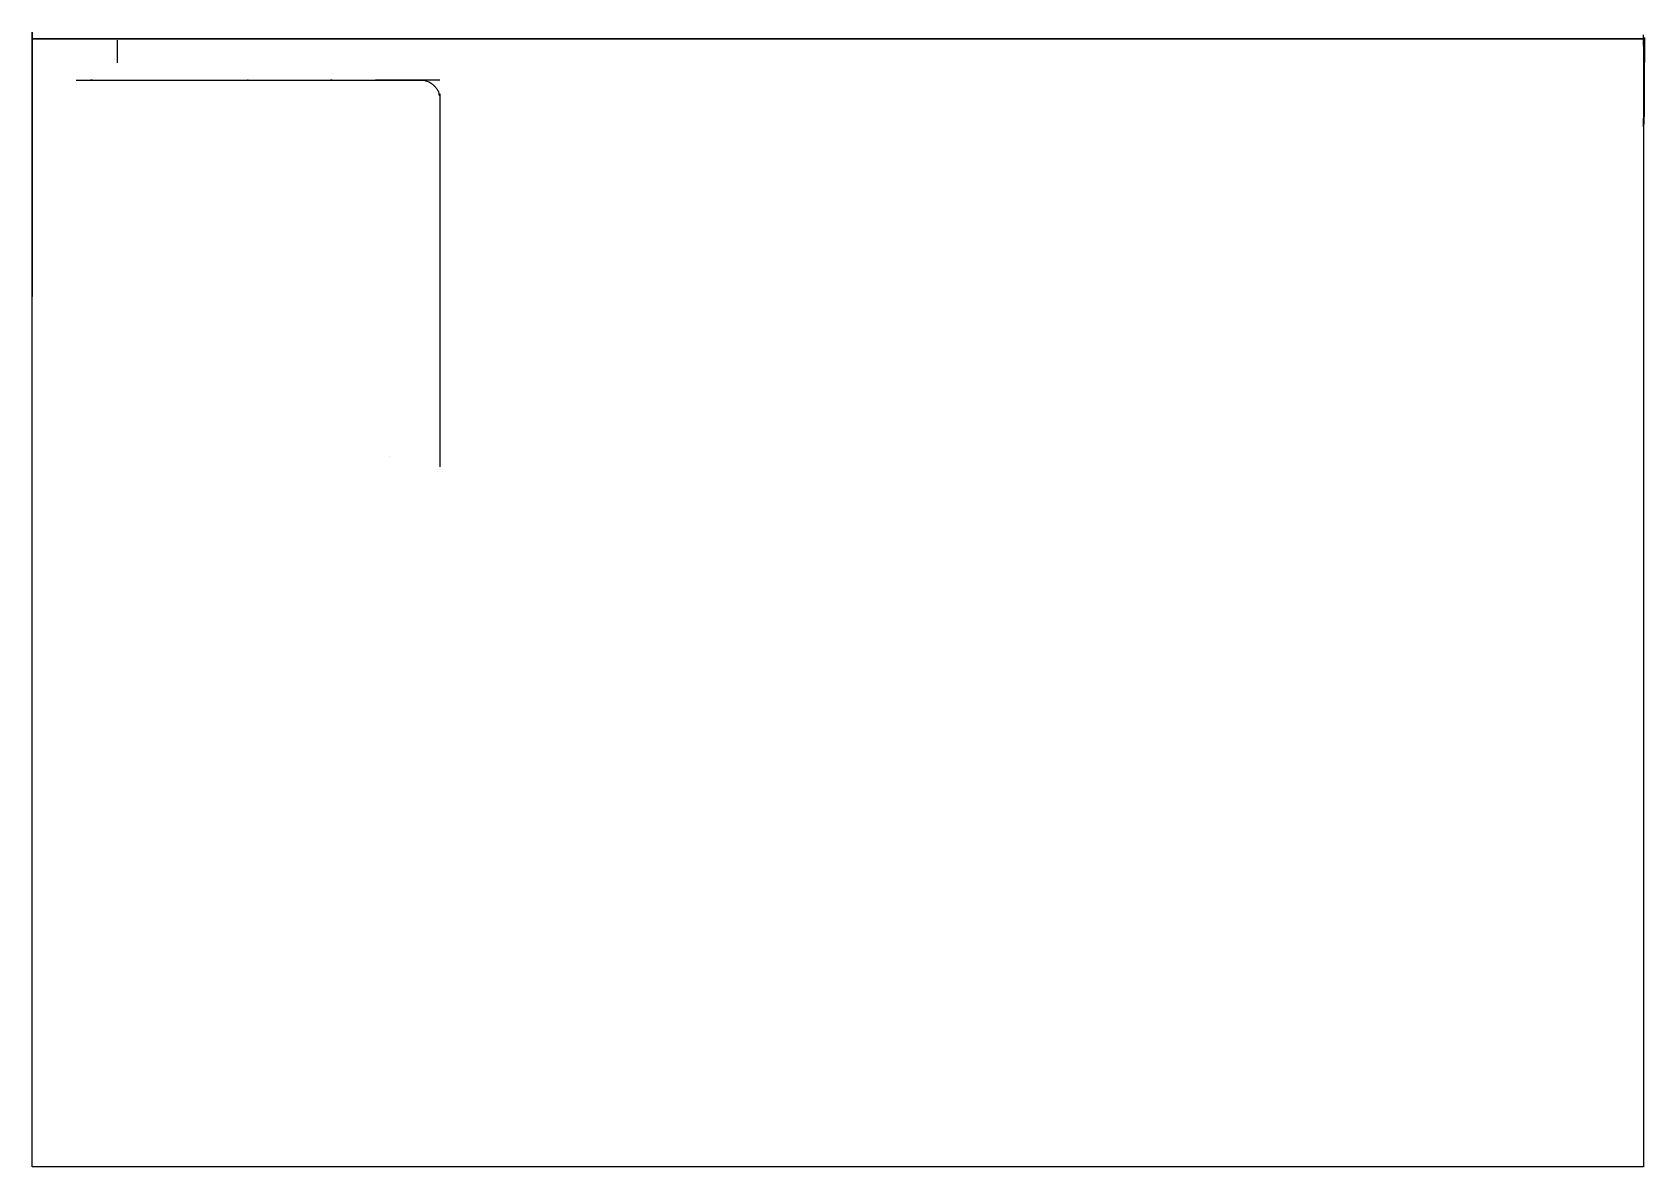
# Model space of a CAD drawing. Header units: millimetres. Extents: x 5 to 505, y -186 to 166.
import ezdxf

# ---------------------------------------------------------------- set-up
doc = ezdxf.new("R2010")
doc.units = ezdxf.units.MM
doc.layers.add('31.0 WINDOWS', color=7, linetype='Continuous')
doc.layers.add('TERRAIN', color=7, linetype='Continuous')

msp = doc.modelspace()

# ---------------------------------------------------------------- linework, layer by layer
for p, q in [((4.53, 164.08), (4.53, 164.08, 350)), ((504.53, 164.08), (4.53, 164.08)), ((4.53, 164.08), (504.53, 164.08)), ((4.53, -185.92), (4.53, 164.08)), ((4.53, 164.08), (4.53, 84.08)), ((30.92, 163.62, 350.9), (30.92, 161.62, 350.9)), ((504.53, 164.08, 350), (504.53, 164.08)), ((504.53, 164.08), (504.53, -185.92)), ((504.53, 164.08, 320.72), (504.53, 164.08, 338.18)), ((121.03, 151.24, 56.26), (111.03, 151.24, 56.26)), ((131.03, 151.24, 56.26), (121.03, 151.24, 56.26)), ((115.4, 34.6, 78.89), (115.4, 34.6, 68.89)), ((115.4, 34.6, 68.89), (115.4, 34.6, 63.89)), ((504.53, -185.92), (4.53, -185.92))]:
    msp.add_line(p, q)
at = {"extrusion": (-0.017452, 0, 0.999848)}
msp.add_line((4.62, 164.08, 341.27), (504.54, 164.08, 350), dxfattribs=at)
at = {"extrusion": (0, -1, 0)}
msp.add_line((30.92, 161.62, 350.9), (30.92, 156.62, 350.9), dxfattribs=at)
at = {"extrusion": (-1, 0, 0)}
for radius in [2, 1.7]:
    msp.add_circle((-164.08, 0, -4.53), radius, dxfattribs=at)
msp.add_rational_spline([(18.14, 151.24, 71.26), (18.14, 151.24, 66.76), (18.14, 151.24, 62.26), (18.14, 151.24, 56.26), (24.14, 151.24, 56.26), (74.59, 151.24, 56.26), (125.03, 151.24, 56.26), (131.03, 151.24, 56.26), (131.03, 145.24, 56.26), (131.03, 88.24, 56.26), (131.03, 31.24, 56.26)], [1, 1, 1, 0.707106781187, 1, 1, 1, 0.707106781187, 1, 1, 1], degree=2, knots=[0, 0, 0, 1, 1, 2.570796, 2.570796, 3.570796, 3.570796, 5.141593, 5.141593, 6.141593, 6.141593, 6.141593])
at = {"layer": '31.0 WINDOWS', "ltscale": 100, "extrusion": (-1, 2.22045e-16, -2.22045e-16)}
msp.add_line((504.53, 164.08, 326.36), (504.53, 165.28, 326.36), dxfattribs=at)
at = {"layer": '31.0 WINDOWS', "ltscale": 100, "extrusion": (-0.999848, 2.22045e-16, -0.017452)}
msp.add_arc((-182.54, 346.65, -510.57), 46.04, 336.6801, 349.585, dxfattribs=at)
at = {"layer": 'TERRAIN', "extrusion": (-0.999848, 2.22045e-16, -0.017452)}
for p, q in [((504.53, 163.62, 350.9), (504.53, 162.15, 350.9)), ((504.53, 163.62, 350.9), (504.54, 163.62, 350)), ((504.53, 162.15, 350.9), (504.54, 160.9, 350.27)), ((504.54, 162.54, 350), (504.54, 164.44, 350)), ((504.54, 164.08, 350), (504.96, 164.08, 326.36)), ((504.54, 162.81, 350.09), (504.54, 160.9, 350.09)), ((504.54, 162.54, 350), (504.57, 162.54, 348.25)), ((504.54, 162.04, 350.02), (504.54, 162.49, 350.02)), ((504.54, 162.49, 350.02), (504.57, 162.49, 348.36)), ((504.54, 162.04, 350.02), (504.56, 162.04, 348.81)), ((504.54, 160.9, 350.27), (504.54, 160.9, 350.09)), ((504.56, 161.99, 348.76), (504.56, 161.63, 348.76)), ((504.57, 162.19, 348.2), (504.57, 162.5, 348.2)), ((504.57, 162.44, 348.31), (504.57, 162.08, 348.31)), ((504.58, 162.15, 347.63), (504.57, 162.15, 348.2)), ((504.58, 162.04, 347.65), (504.57, 162.04, 348.27)), ((504.58, 161.59, 347.65), (504.57, 161.59, 348.72)), ((504.85, 164.44, 332.43), (504.8, 148.72, 335.21)), ((504.78, 148.38, 336.39), (504.8, 148.68, 335.24)), ((504.53, 138.21, 350.9), (504.54, 139.45, 350.27)), ((504.53, 136.73, 350.9), (504.53, 138.21, 350.9)), ((504.53, 136.73, 350.9), (504.58, 136.73, 347.8)), ((504.54, 137.54, 350.09), (504.54, 139.45, 350.09)), ((504.54, 139.45, 350.27), (504.54, 139.45, 350.09)), ((504.54, 138.28, 350.02), (504.56, 138.28, 348.81)), ((504.54, 138.28, 350.02), (504.54, 137.83, 350.02)), ((504.54, 137.83, 350.02), (504.57, 137.83, 348.36)), ((504.54, 137.81, 350), (504.54, 136.73, 350)), ((504.54, 137.81, 350), (504.57, 137.81, 348.25)), ((504.56, 138.32, 348.76), (504.56, 138.68, 348.76)), ((504.58, 138.73, 347.65), (504.57, 138.73, 348.72)), ((504.58, 138.28, 347.65), (504.57, 138.28, 348.27)), ((504.57, 137.87, 348.31), (504.57, 138.23, 348.31)), ((504.57, 137.86, 348.2), (504.57, 138.16, 348.2)), ((504.58, 138.21, 347.63), (504.58, 138.21, 348.16)), ((504.58, 136.78, 347.75), (504.58, 137.17, 347.75))]:
    msp.add_line(p, q, dxfattribs=at)
for centre, radius, start, end in [((-162.81, 340.96, -510.57), 0.27, 90, 138.1897), ((-161.99, 339.95, -510.57), 0.045, 180, 270), ((-161.63, 339.86, -510.57), 0.045, 0, 90), ((-162.5, 339.39, -510.57), 0.045, 180, 270), ((-162.44, 339.5, -510.57), 0.045, 180, 270), ((-162.19, 339.3, -510.57), 0.045, 0, 90), ((-162.08, 339.41, -510.57), 0.045, 0, 90), ((-160.35, 338.77, -510.57), 1.8, 180, 189.217), ((-160.35, 338.77, -510.57), 1.8, 180, 189.217), ((-160.33, 338.79, -510.57), 1.71, 180, 189.4267), ((-160.33, 338.79, -510.57), 1.26, 180, 189.4267), ((-120.7, 345.75, -510.57), 42.06, 189.9569, 203.6587), ((-160.33, 338.79, -510.57), 1.71, 189.4267, 191.3295), ((-120.68, 345.79, -510.57), 41.97, 189.9792, 203.6074), ((-120.68, 345.79, -510.57), 41.52, 189.9792, 203.6074), ((-160.35, 338.77, -510.57), 1.8, 218.1075, 218.1075), ((-160.35, 338.77, -510.57), 1.8, 218.1075, 218.1075), ((-160.33, 338.79, -510.57), 1.71, 220.7782, 220.7782), ((-157.57, 329.67, -510.57), 1.71, 203.3036, 264.8443), ((-157.57, 329.67, -510.57), 1.26, 203.3036, 264.8443), ((-157.57, 329.67, -510.57), 1.26, 203.3036, 264.8443), ((-157.59, 329.65, -510.57), 1.8, 205.3339, 264.8419), ((-150.16, 410.33, -510.57), 82.26, 264.7449, 270), ((-150.18, 410.31, -510.57), 82.8, 264.7448, 270), ((-150.16, 410.33, -510.57), 82.71, 264.7449, 270), ((-150.16, 410.33, -510.57), 82.26, 270, 275.2551), ((-150.18, 410.31, -510.57), 82.8, 270, 275.2552), ((-150.16, 410.33, -510.57), 82.71, 270, 275.2551), ((-150.18, 410.31, -510.57), 83.79, 271.0485, 275.2552), ((-148.73, 326.39, -510.57), 0.045, 280, 345), ((-179.63, 345.79, -510.57), 41.52, 336.3926, 350.0208), ((-179.63, 345.79, -510.57), 41.97, 336.3926, 350.0208), ((-179.66, 345.75, -510.57), 42.06, 336.3413, 350.0431), ((-142.74, 329.67, -510.57), 1.26, 275.1557, 336.6964), ((-142.74, 329.67, -510.57), 1.26, 275.1557, 336.6964), ((-142.74, 329.67, -510.57), 1.71, 275.1557, 336.6964), ((-142.76, 329.65, -510.57), 1.8, 275.1581, 334.6661), ((-142.76, 329.65, -510.57), 2.79, 275.1581, 334.6661), ((-137.54, 340.96, -510.57), 0.27, 41.8103, 90), ((-138.68, 339.86, -510.57), 0.045, 90, 180), ((-138.16, 339.3, -510.57), 0.045, 90, 180), ((-139.99, 338.79, -510.57), 1.26, 350.5733, 0), ((-139.99, 338.79, -510.57), 1.71, 350.5733, 0), ((-140.01, 338.77, -510.57), 1.8, 350.783, 0), ((-140.01, 338.77, -510.57), 2.79, 350.783, 0), ((-137.17, 338.85, -510.57), 0.045, 90, 180)]:
    msp.add_arc(centre, radius, start, end, dxfattribs=at)

doc.saveas('drawing.dxf')
